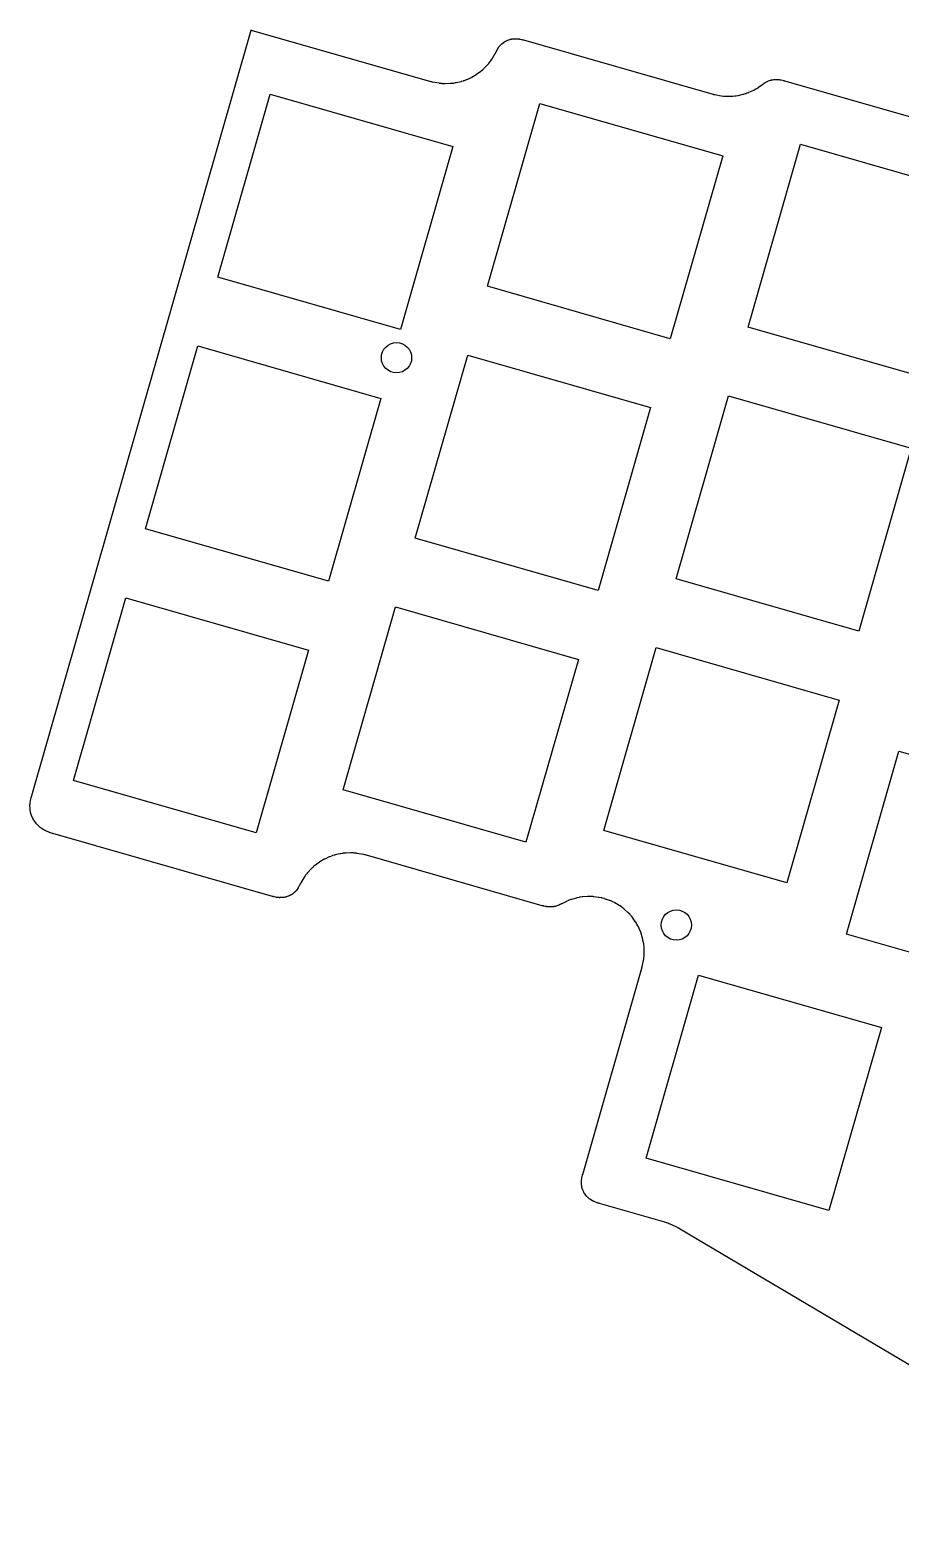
# Model space of a CAD drawing. Header units: millimetres. Extents: x 50 to 304, y -149 to -35.
# Drawn here: x 50.1 to 113.2, y -143.9 to -35 of the extents above; entities that cross this region are included whole.
import ezdxf

# ---------------------------------------------------------------- set-up
doc = ezdxf.new("R2010")
doc.units = ezdxf.units.MM
doc.layers.add('Edge.Cuts', color=254, linetype='CONTINUOUS', true_color=0xd0d2cd)

msp = doc.modelspace()

# ---------------------------------------------------------------- linework, layer by layer
at = {"layer": 'Edge.Cuts', "linetype": 'CONTINUOUS'}
for p, q in [((50.187878, -90.760027), (66.163894, -35.045035)), ((66.163894, -35.045035), (66.1639, -35.04502)), ((66.1639, -35.04502), (66.16391, -35.045005)), ((66.16391, -35.045005), (66.163923, -35.044995)), ((66.163923, -35.044995), (66.163938, -35.04499)), ((66.163938, -35.04499), (66.163938, -35.044989)), ((66.163938, -35.044989), (66.163956, -35.044989)), ((66.163956, -35.044989), (66.163973, -35.044992)), ((66.163973, -35.044992), (66.164022, -35.045006)), ((66.164022, -35.045006), (66.164044, -35.045013)), ((66.164044, -35.045013), (66.164066, -35.045019)), ((66.164066, -35.045019), (79.100384, -38.754144)), ((84.509735, -35.916033), (84.520544, -35.908664)), ((84.520544, -35.908664), (84.531599, -35.901661)), ((84.531599, -35.901661), (84.542852, -35.894982)), ((84.542852, -35.894982), (84.542871, -35.894971)), ((84.542871, -35.894971), (84.554302, -35.888552)), ((84.554302, -35.888552), (84.565855, -35.882354)), ((84.565855, -35.882354), (84.570657, -35.879836)), ((84.570657, -35.879836), (84.577486, -35.876298)), ((84.577486, -35.876298), (84.584348, -35.872825)), ((84.584348, -35.872825), (84.617814, -35.856093)), ((84.617814, -35.856093), (84.627029, -35.851559)), ((84.627029, -35.851559), (84.636301, -35.847144)), ((84.636301, -35.847144), (84.682222, -35.82564)), ((84.682222, -35.82564), (84.700946, -35.817163)), ((84.700946, -35.817163), (84.719881, -35.80917)), ((84.719881, -35.80917), (84.766845, -35.790053)), ((84.766845, -35.790053), (84.776383, -35.786241)), ((84.776383, -35.786241), (84.78597, -35.782553)), ((84.78597, -35.782553), (84.920416, -35.731808)), ((84.920416, -35.731808), (84.932635, -35.727326)), ((84.932635, -35.727326), (84.944934, -35.72307)), ((84.944934, -35.72307), (84.957342, -35.719161)), ((84.957342, -35.719161), (84.969887, -35.715714)), ((84.969887, -35.715714), (84.982541, -35.712684)), ((84.982541, -35.712684), (84.995278, -35.710022)), ((84.995278, -35.710022), (84.995297, -35.710018)), ((84.995297, -35.710018), (85.008116, -35.707671)), ((85.008116, -35.707671), (85.020981, -35.705592)), ((85.020981, -35.705592), (85.025597, -35.704895)), ((85.025597, -35.704895), (85.033876, -35.703689)), ((85.033876, -35.703689), (85.042167, -35.702571)), ((85.042167, -35.702571), (85.079746, -35.6977)), ((85.079746, -35.6977), (85.089006, -35.696554)), ((85.089006, -35.696554), (85.09828, -35.695517)), ((85.09828, -35.695517), (85.151598, -35.689867)), ((85.151598, -35.689867), (85.170175, -35.688117)), ((85.170175, -35.688117), (85.188788, -35.686801)), ((85.188788, -35.686801), (85.242304, -35.683644)), ((85.242304, -35.683644), (85.251629, -35.683148)), ((85.251629, -35.683148), (85.260958, -35.682762)), ((85.260958, -35.682762), (85.390575, -35.678148)), ((85.390575, -35.678148), (85.410163, -35.677691)), ((85.410163, -35.677691), (85.429756, -35.677714)), ((85.429756, -35.677714), (85.444474, -35.677911)), ((85.444474, -35.677911), (85.478737, -35.67921)), ((85.478737, -35.67921), (85.512894, -35.682185)), ((85.512894, -35.682185), (85.540653, -35.68529)), ((85.540653, -35.68529), (85.546989, -35.686078)), ((85.546989, -35.686078), (85.553305, -35.68702)), ((85.553305, -35.68702), (85.554078, -35.687145)), ((85.554078, -35.687145), (85.559607, -35.688059)), ((85.559607, -35.688059), (85.565129, -35.689012)), ((85.565129, -35.689012), (85.603799, -35.695825)), ((85.603799, -35.695825), (85.614838, -35.69785)), ((85.614838, -35.69785), (85.625848, -35.70003)), ((85.625848, -35.70003), (85.664309, -35.707925)), ((85.664309, -35.707925), (85.669797, -35.709071)), ((85.669797, -35.709071), (85.675277, -35.710256)), ((85.675277, -35.710256), (85.78856, -35.735169)), ((85.78856, -35.735169), (85.794684, -35.736541)), ((85.794684, -35.736541), (85.800796, -35.737961)), ((85.800796, -35.737961), (85.843541, -35.748067)), ((85.843541, -35.748067), (85.855734, -35.75105)), ((85.855734, -35.75105), (85.867878, -35.754225)), ((85.867878, -35.754225), (85.910286, -35.765667)), ((85.910286, -35.765667), (85.916337, -35.767326)), ((85.916337, -35.767326), (85.922376, -35.769031)), ((85.922376, -35.769031), (99.570618, -39.682212)), ((83.642946, -37.125568), (83.868546, -36.749182)), ((83.868546, -36.749182), (83.873355, -36.741051)), ((83.873355, -36.741051), (83.878067, -36.732863)), ((83.878067, -36.732863), (83.910706, -36.675374)), ((83.910706, -36.675374), (83.919836, -36.658838)), ((83.919836, -36.658838), (83.928575, -36.642092)), ((83.928575, -36.642092), (83.961807, -36.576527)), ((83.961807, -36.576527), (83.962723, -36.574694)), ((83.962723, -36.574694), (83.963617, -36.57285)), ((83.963617, -36.572849), (83.964512, -36.571006)), ((83.963617, -36.57285), (83.963617, -36.572849)), ((83.964512, -36.571006), (83.96543, -36.569173)), ((83.96543, -36.569173), (84.000017, -36.501217)), ((84.000017, -36.501217), (84.009419, -36.483309)), ((84.009419, -36.483309), (84.01927, -36.465644)), ((84.01927, -36.465644), (84.053229, -36.40652)), ((84.053229, -36.40652), (84.058324, -36.397779)), ((84.058324, -36.397779), (84.063529, -36.389102)), ((84.063529, -36.389102), (84.129548, -36.28061)), ((84.129548, -36.28061), (84.136464, -36.269493)), ((84.136464, -36.269493), (84.143597, -36.258516)), ((84.143597, -36.258516), (84.143598, -36.258515)), ((84.143598, -36.258515), (84.151049, -36.247758)), ((84.151049, -36.247758), (84.15892, -36.237303)), ((84.15892, -36.237303), (84.167145, -36.22712)), ((84.167145, -36.22712), (84.175659, -36.217178)), ((84.175659, -36.217178), (84.175675, -36.21716)), ((84.175675, -36.21716), (84.184437, -36.2074)), ((84.184437, -36.2074), (84.193374, -36.1978)), ((84.193374, -36.1978), (84.197436, -36.193514)), ((84.197436, -36.193514), (84.202422, -36.188302)), ((84.202422, -36.188302), (84.207455, -36.183134)), ((84.207455, -36.183134), (84.234064, -36.156058)), ((84.234064, -36.156058), (84.241043, -36.149043)), ((84.241043, -36.149043), (84.248109, -36.142116)), ((84.248109, -36.142116), (84.285155, -36.106239)), ((84.285155, -36.106239), (84.299529, -36.092659)), ((84.299529, -36.092659), (84.314234, -36.079437)), ((84.314234, -36.079437), (84.353013, -36.045431)), ((84.353013, -36.045431), (84.360488, -36.038957)), ((84.360488, -36.038957), (84.368042, -36.032577)), ((84.368042, -36.032577), (84.478798, -35.940191)), ((84.478798, -35.940191), (84.488929, -35.931906)), ((84.488929, -35.931906), (84.499219, -35.923818)), ((84.499219, -35.923817), (84.509735, -35.916033)), ((84.499219, -35.923818), (84.499219, -35.923817)), ((82.517296, -38.256754), (82.808377, -38.043681)), ((82.808377, -38.043681), (82.82477, -38.031356)), ((82.82477, -38.031356), (82.840842, -38.018614)), ((82.840842, -38.018614), (82.952083, -37.928074)), ((82.952083, -37.928074), (82.983217, -37.90138)), ((82.983217, -37.90138), (83.012941, -37.873125)), ((83.012941, -37.873125), (83.114331, -37.771674)), ((83.114331, -37.771674), (83.128641, -37.756983)), ((83.128641, -37.756983), (83.14257, -37.74193)), ((83.14257, -37.74193), (83.389776, -37.467814)), ((83.389776, -37.467814), (83.402583, -37.453263)), ((83.402583, -37.453263), (83.415033, -37.438406)), ((83.415033, -37.438406), (83.500856, -37.333432)), ((83.500856, -37.333432), (83.524661, -37.302832)), ((83.524661, -37.302832), (83.546955, -37.271114)), ((83.546955, -37.271114), (83.622216, -37.158327)), ((83.622216, -37.158327), (83.632779, -37.142073)), ((83.632779, -37.142073), (83.642946, -37.125568)), ((79.100384, -38.754144), (79.110175, -38.756884)), ((79.110175, -38.756884), (79.12, -38.759499)), ((79.12, -38.759499), (79.188889, -38.777369)), ((79.188889, -38.777369), (79.208645, -38.782227)), ((79.208645, -38.782227), (79.228517, -38.786581)), ((79.228517, -38.786581), (79.298226, -38.800926)), ((79.298226, -38.800926), (79.308197, -38.802912)), ((79.308197, -38.802912), (79.318193, -38.804771)), ((79.318193, -38.804771), (79.785338, -38.888588)), ((79.785338, -38.888588), (79.805287, -38.891907)), ((79.805287, -38.891907), (79.825313, -38.894722)), ((79.825313, -38.894722), (79.965622, -38.912634)), ((79.965622, -38.912634), (80.005862, -38.91674)), ((80.005862, -38.91674), (80.046258, -38.918807)), ((80.046258, -38.918807), (80.187659, -38.922462)), ((80.187659, -38.922462), (80.20788, -38.922729)), ((80.20788, -38.922729), (80.228102, -38.922485)), ((80.228102, -38.922485), (80.590874, -38.913517)), ((80.590874, -38.913517), (80.611087, -38.912762)), ((80.611087, -38.912762), (80.631275, -38.911495)), ((80.631275, -38.911495), (80.77234, -38.900855)), ((80.77234, -38.900855), (80.812582, -38.896794)), ((80.812582, -38.896794), (80.852568, -38.890705)), ((80.852568, -38.890705), (80.991836, -38.865878)), ((80.991836, -38.865878), (81.011705, -38.862076)), ((81.011705, -38.862076), (81.031471, -38.857773)), ((81.031471, -38.857773), (81.383174, -38.776541)), ((81.383174, -38.776541), (81.402943, -38.771709)), ((81.402943, -38.771709), (81.422583, -38.766376)), ((81.422583, -38.766376), (81.559465, -38.727331)), ((81.559465, -38.727331), (81.598307, -38.715175)), ((81.598307, -38.715175), (81.636481, -38.701059)), ((81.636481, -38.701059), (81.768688, -38.648311)), ((81.768688, -38.648311), (81.787493, -38.640529)), ((81.787493, -38.640529), (81.806094, -38.632272)), ((81.806094, -38.632272), (82.136075, -38.480732)), ((82.136075, -38.480732), (82.154267, -38.472098)), ((82.154267, -38.472098), (82.172237, -38.46301)), ((82.172237, -38.46301), (82.297105, -38.397867)), ((82.297105, -38.397867), (82.332329, -38.378347)), ((82.332329, -38.378347), (82.366526, -38.35708)), ((82.366526, -38.35708), (82.484213, -38.279715)), ((82.484213, -38.279715), (82.500899, -38.268443)), ((82.500899, -38.268443), (82.517296, -38.256754)), ((102.972108, -39.200723), (103.284994, -38.980937)), ((103.284994, -38.980937), (103.291619, -38.976232)), ((103.291619, -38.976232), (103.298196, -38.971461)), ((103.298196, -38.971461), (103.325175, -38.951679)), ((103.325175, -38.951679), (103.338186, -38.941935)), ((103.338186, -38.941935), (103.350996, -38.931928)), ((103.350996, -38.931928), (103.377152, -38.911063)), ((103.377152, -38.911063), (103.383474, -38.905968)), ((103.383474, -38.905968), (103.389744, -38.900808)), ((103.389744, -38.900808), (103.397758, -38.894145)), ((103.397758, -38.894145), (103.407902, -38.885874)), ((103.407902, -38.885874), (103.418203, -38.877798)), ((103.418203, -38.877798), (103.428727, -38.870025)), ((103.428727, -38.870025), (103.439541, -38.86266)), ((103.439541, -38.86266), (103.450598, -38.85566)), ((103.450598, -38.85566), (103.461852, -38.848982)), ((103.461852, -38.848982), (103.461871, -38.848971)), ((103.461871, -38.848971), (103.473302, -38.842552)), ((103.473302, -38.842552), (103.484855, -38.836354)), ((103.484855, -38.836354), (103.489657, -38.833836)), ((103.489657, -38.833836), (103.496486, -38.830298)), ((103.496486, -38.830298), (103.503348, -38.826825)), ((103.503348, -38.826825), (103.536814, -38.810093)), ((103.536814, -38.810093), (103.546029, -38.805559)), ((103.546029, -38.805559), (103.555301, -38.801144)), ((103.555301, -38.801144), (103.601222, -38.77964)), ((103.601222, -38.77964), (103.619946, -38.771163)), ((103.619946, -38.771163), (103.638881, -38.76317)), ((103.638881, -38.76317), (103.685845, -38.744053)), ((103.685845, -38.744053), (103.695383, -38.740241)), ((103.695383, -38.740241), (103.70497, -38.736553)), ((103.70497, -38.736553), (103.839416, -38.685808)), ((103.839416, -38.685808), (103.851635, -38.681326)), ((103.851635, -38.681326), (103.863934, -38.67707)), ((103.863934, -38.67707), (103.876342, -38.673161)), ((103.876342, -38.673161), (103.888887, -38.669714)), ((103.888887, -38.669714), (103.901541, -38.666684)), ((103.901541, -38.666684), (103.914278, -38.66402)), ((103.914278, -38.66402), (103.914296, -38.664016)), ((103.914296, -38.664016), (103.927115, -38.661665)), ((103.927115, -38.661665), (103.939979, -38.659579)), ((103.939979, -38.659579), (103.944682, -38.658866)), ((103.944682, -38.658866), (103.952873, -38.657668)), ((103.952873, -38.657668), (103.961076, -38.656555)), ((103.961076, -38.656555), (103.997835, -38.651761)), ((103.997835, -38.651761), (104.007507, -38.650559)), ((104.007507, -38.650559), (104.017193, -38.649475)), ((104.017193, -38.649475), (104.068773, -38.644022)), ((104.068773, -38.644022), (104.088179, -38.642209)), ((104.088179, -38.642209), (104.107624, -38.640869)), ((104.107624, -38.640869), (104.159413, -38.637934)), ((104.159413, -38.637934), (104.169143, -38.637442)), ((104.169143, -38.637442), (104.178878, -38.637069)), ((104.178878, -38.637069), (104.311066, -38.632804)), ((104.311066, -38.632804), (104.329726, -38.632419)), ((104.329726, -38.632419), (104.34839, -38.632471)), ((104.34839, -38.632471), (104.363765, -38.632693)), ((104.363765, -38.632693), (104.397758, -38.633975)), ((104.397758, -38.633975), (104.431653, -38.636841)), ((104.431653, -38.636841), (104.462017, -38.640123)), ((104.462017, -38.640123), (104.465495, -38.640541)), ((104.465495, -38.640541), (104.468962, -38.641039)), ((104.468962, -38.641039), (104.468962, -38.641038)), ((104.468962, -38.641038), (104.472422, -38.64159)), ((104.472422, -38.64159), (104.475877, -38.642168)), ((104.475877, -38.642168), (104.520744, -38.649853)), ((104.520744, -38.649853), (104.53281, -38.652015)), ((104.53281, -38.652015), (104.544841, -38.654362)), ((104.544841, -38.654362), (104.586877, -38.662895)), ((104.586877, -38.662895), (104.59288, -38.664138)), ((104.59288, -38.664138), (104.598873, -38.665426)), ((104.598873, -38.665426), (104.706608, -38.689022)), ((104.706608, -38.689022), (104.712818, -38.690408)), ((104.712818, -38.690408), (104.719017, -38.691843)), ((104.719017, -38.691843), (104.762367, -38.702062)), ((104.762367, -38.702062), (104.774727, -38.70508)), ((104.774727, -38.70508), (104.787038, -38.708294)), ((104.787038, -38.708294), (104.83004, -38.719887)), ((104.83004, -38.719887), (104.836177, -38.721567)), ((104.836177, -38.721567), (104.842301, -38.723297)), ((104.842301, -38.723297), (122.672339, -43.835579)), ((63.729396, -52.967807), (67.533192, -39.702396)), ((67.533192, -39.702396), (80.798603, -43.506192)), ((99.570618, -39.682212), (99.580389, -39.684946)), ((99.580389, -39.684946), (99.590193, -39.687556)), ((99.590193, -39.687556), (99.658935, -39.705392)), ((99.658935, -39.705392), (99.678642, -39.710239)), ((99.678642, -39.710239), (99.698466, -39.714585)), ((99.698466, -39.714585), (99.768021, -39.728911)), ((99.768021, -39.728911), (99.777973, -39.730895)), ((99.777973, -39.730895), (99.78795, -39.732752)), ((99.78795, -39.732752), (100.254138, -39.816503)), ((100.254138, -39.816503), (100.274107, -39.81983)), ((100.274107, -39.81983), (100.294154, -39.822651)), ((100.294154, -39.822651), (100.434592, -39.840603)), ((100.434592, -39.840603), (100.474865, -39.844718)), ((100.474865, -39.844718), (100.515295, -39.846791)), ((100.515295, -39.846791), (100.65683, -39.850461)), ((100.65683, -39.850461), (100.677071, -39.85073)), ((100.677071, -39.85073), (100.697313, -39.850486)), ((100.697313, -39.850486), (101.060841, -39.84151)), ((101.060841, -39.84151), (101.081058, -39.840755)), ((101.081058, -39.840755), (101.10125, -39.839489)), ((101.10125, -39.839489), (101.242333, -39.828851)), ((101.242333, -39.828851), (101.282581, -39.82479)), ((101.282581, -39.82479), (101.322573, -39.8187)), ((101.322573, -39.8187), (101.461863, -39.79387)), ((101.461863, -39.79387), (101.481733, -39.790068)), ((101.481733, -39.790068), (101.5015, -39.785765)), ((101.5015, -39.785765), (101.853172, -39.704541)), ((101.853172, -39.704541), (101.872942, -39.699709)), ((101.872942, -39.699709), (101.892583, -39.694376)), ((101.892583, -39.694376), (102.029465, -39.655331)), ((102.029465, -39.655331), (102.068307, -39.643175)), ((102.068307, -39.643175), (102.106481, -39.629059)), ((102.106481, -39.629059), (102.238688, -39.576311)), ((102.238688, -39.576311), (102.257494, -39.568529)), ((102.257494, -39.568529), (102.276096, -39.560271)), ((102.276096, -39.560271), (102.625751, -39.399696)), ((102.625751, -39.399696), (102.642189, -39.391919)), ((102.642189, -39.391919), (102.658447, -39.383771)), ((102.658447, -39.383771), (102.771517, -39.325482)), ((102.771517, -39.325482), (102.803455, -39.308089)), ((102.803455, -39.308089), (102.834569, -39.289261)), ((102.834569, -39.289261), (102.941878, -39.220947)), ((102.941878, -39.220947), (102.957108, -39.211007)), ((102.957108, -39.211007), (102.972108, -39.200723)), ((83.302396, -53.638807), (87.106192, -40.373396)), ((87.106192, -40.373396), (100.371603, -44.177192)), ((80.798603, -43.506192), (76.994807, -56.771603)), ((102.221396, -56.592807), (106.025192, -43.327396)), ((106.025192, -43.327396), (119.290603, -47.131192)), ((100.371603, -44.177192), (96.567807, -57.442603)), ((76.994807, -56.771603), (63.729396, -52.967807)), ((96.567807, -57.442603), (83.302396, -53.638807)), ((115.486807, -60.396603), (102.221396, -56.592807)), ((58.492396, -71.231807), (62.296192, -57.966396)), ((62.296192, -57.966396), (75.561603, -61.770192)), ((78.065396, -71.902807), (81.869192, -58.637396)), ((81.869192, -58.637396), (95.134603, -62.441192)), ((75.561603, -61.770192), (71.757807, -75.035603)), ((96.984396, -74.856807), (100.788192, -61.591396)), ((100.788192, -61.591396), (114.053603, -65.395192)), ((95.134603, -62.441192), (91.330807, -75.706603)), ((114.053603, -65.395192), (110.249807, -78.660603)), ((71.757807, -75.035603), (58.492396, -71.231807)), ((91.330807, -75.706603), (78.065396, -71.902807)), ((110.249807, -78.660603), (96.984396, -74.856807)), ((53.255396, -89.495807), (57.059192, -76.230396)), ((57.059192, -76.230396), (70.324603, -80.034192)), ((72.828396, -90.166807), (76.632192, -76.901396)), ((76.632192, -76.901396), (89.897603, -80.705192)), ((70.324603, -80.034192), (66.520807, -93.299603)), ((91.747396, -93.120807), (95.551192, -79.855396)), ((95.551192, -79.855396), (108.816603, -83.659192)), ((89.897603, -80.705192), (86.093807, -93.970603)), ((108.816603, -83.659192), (105.012807, -96.924603)), ((109.356396, -100.640807), (113.160192, -87.375396)), ((113.160192, -87.375396), (126.425603, -91.179192)), ((66.520807, -93.299603), (53.255396, -89.495807)), ((86.093807, -93.970603), (72.828396, -90.166807)), ((50.10764, -91.26225), (50.110294, -91.183787)), ((50.111222, -91.496706), (50.10764, -91.26225)), ((50.110294, -91.183787), (50.120627, -91.10596)), ((50.120627, -91.10596), (50.169967, -90.836465)), ((50.169967, -90.836465), (50.177983, -90.798026)), ((50.177983, -90.798026), (50.187878, -90.760027)), ((50.116271, -91.575052), (50.111222, -91.496706)), ((50.128975, -91.652525), (50.116271, -91.575052)), ((50.178228, -91.881778), (50.128975, -91.652525)), ((50.198465, -91.957634), (50.178228, -91.881778)), ((50.22604, -92.03114), (50.198465, -91.957634)), ((50.31907, -92.24638), (50.22604, -92.03114)), ((50.353717, -92.316828), (50.31907, -92.24638)), ((50.395101, -92.383542), (50.353717, -92.316828)), ((50.528336, -92.576495), (50.395101, -92.383542)), ((50.576061, -92.638834), (50.528336, -92.576495)), ((50.629669, -92.696193), (50.576061, -92.638834)), ((50.797985, -92.859445), (50.629669, -92.696193)), ((50.856956, -92.911273), (50.797985, -92.859445)), ((50.920721, -92.957072), (50.856956, -92.911273)), ((51.117655, -93.084351), (50.920721, -92.957072)), ((51.185602, -93.123679), (51.117655, -93.084351)), ((51.257076, -93.156157), (51.185602, -93.123679)), ((51.511769, -93.257124), (51.257076, -93.156157)), ((51.548615, -93.270695), (51.511769, -93.257124)), ((51.586085, -93.282441), (51.548615, -93.270695)), ((67.706854, -97.904893), (51.586085, -93.282441)), ((105.012807, -96.924603), (91.747396, -93.120807)), ((70.674292, -95.746054), (70.643572, -95.772393)), ((70.78402, -95.65669), (70.674292, -95.746054)), ((70.799871, -95.644112), (70.78402, -95.65669)), ((70.816034, -95.631937), (70.799871, -95.644112)), ((71.107938, -95.417816), (70.816034, -95.631937)), ((71.124497, -95.405991), (71.107938, -95.417816)), ((71.141351, -95.39459), (71.124497, -95.405991)), ((71.260238, -95.316357), (71.141351, -95.39459)), ((71.294791, -95.294859), (71.260238, -95.316357)), ((71.330392, -95.275145), (71.294791, -95.294859)), ((71.456611, -95.209393), (71.330392, -95.275145)), ((71.474776, -95.200222), (71.456611, -95.209393)), ((71.493168, -95.191515), (71.474776, -95.200222)), ((71.823149, -95.040424), (71.493168, -95.191515)), ((71.841546, -95.032279), (71.823149, -95.040424)), ((71.860142, -95.024599), (71.841546, -95.032279)), ((71.990868, -94.972523), (71.860142, -95.024599)), ((72.028609, -94.958578), (71.990868, -94.972523)), ((72.067004, -94.946548), (72.028609, -94.958578)), ((72.202299, -94.907863), (72.067004, -94.946548)), ((72.221711, -94.902577), (72.202299, -94.907863)), ((72.241251, -94.89778), (72.221711, -94.902577)), ((72.594293, -94.815792), (72.241251, -94.89778)), ((72.614168, -94.811441), (72.594293, -94.815792)), ((72.634147, -94.807598), (72.614168, -94.811441)), ((72.774219, -94.782497), (72.634147, -94.807598)), ((72.814442, -94.77634), (72.774219, -94.782497)), ((72.854925, -94.772235), (72.814442, -94.77634)), ((72.99682, -94.761491), (72.854925, -94.772235)), ((73.017127, -94.760213), (72.99682, -94.761491)), ((73.03746, -94.759451), (73.017127, -94.760213)), ((73.398897, -94.750516), (73.03746, -94.759451)), ((73.419119, -94.750272), (73.398897, -94.750516)), ((73.43934, -94.750539), (73.419119, -94.750272)), ((73.580744, -94.754194), (73.43934, -94.750539)), ((73.621138, -94.756261), (73.580744, -94.754194)), ((73.661376, -94.760367), (73.621138, -94.756261)), ((73.801686, -94.778278), (73.661376, -94.760367)), ((73.821714, -94.781093), (73.801686, -94.778278)), ((73.841665, -94.784413), (73.821714, -94.781093)), ((74.308794, -94.868226), (73.841665, -94.784413)), ((74.318795, -94.870087), (74.308794, -94.868226)), ((74.328771, -94.872074), (74.318795, -94.870087)), ((74.398489, -94.886421), (74.328771, -94.872074)), ((74.418355, -94.890774), (74.398489, -94.886421)), ((74.438105, -94.89563), (74.418355, -94.890774)), ((74.507005, -94.913502), (74.438105, -94.89563)), ((74.516834, -94.916119), (74.507005, -94.913502)), ((74.526629, -94.918861), (74.516834, -94.916119)), ((87.280857, -98.575895), (74.526629, -94.918861)), ((69.981623, -96.550298), (69.758941, -96.922774)), ((69.991925, -96.533538), (69.981623, -96.550298)), ((70.002635, -96.517037), (69.991925, -96.533538)), ((70.078964, -96.402546), (70.002635, -96.517037)), ((70.101588, -96.370356), (70.078964, -96.402546)), ((70.125766, -96.339317), (70.101588, -96.370356)), ((70.21297, -96.232878), (70.125766, -96.339317)), ((70.225624, -96.217814), (70.21297, -96.232878)), ((70.238645, -96.203066), (70.225624, -96.217814)), ((70.486181, -95.929546), (70.238645, -96.203066)), ((70.499945, -95.914718), (70.486181, -95.929546)), ((70.51408, -95.900243), (70.499945, -95.914718)), ((70.614224, -95.800251), (70.51408, -95.900243)), ((70.643572, -95.772393), (70.614224, -95.800251)), ((67.712599, -97.906518), (67.706854, -97.904893)), ((67.718356, -97.908099), (67.712599, -97.906518)), ((67.758693, -97.919016), (67.718356, -97.908099)), ((67.770242, -97.92205), (67.758693, -97.919016)), ((67.781835, -97.92491), (67.770242, -97.92205)), ((67.822479, -97.934619), (67.781835, -97.92491)), ((67.828292, -97.935983), (67.822479, -97.934619)), ((67.834115, -97.937306), (67.828292, -97.935983)), ((67.940754, -97.961102), (67.834115, -97.937306)), ((68.706387, -97.942124), (68.694234, -97.94661)), ((68.841454, -97.890621), (68.706387, -97.942124)), ((68.850717, -97.887023), (68.841454, -97.890621)), ((68.859935, -97.88331), (68.850717, -97.887023)), ((68.907798, -97.863683), (68.859935, -97.88331)), ((68.926085, -97.855918), (68.907798, -97.863683)), ((68.944173, -97.847701), (68.926085, -97.855918)), ((68.991006, -97.825721), (68.944173, -97.847701)), ((68.999973, -97.821444), (68.991006, -97.825721)), ((69.008886, -97.817057), (68.999973, -97.821444)), ((69.044362, -97.799319), (69.008886, -97.817057)), ((69.049748, -97.796601), (69.044362, -97.799319)), ((69.055113, -97.793842), (69.049748, -97.796601)), ((69.062124, -97.790202), (69.055113, -97.793842)), ((69.072771, -97.784574), (69.062124, -97.790202)), ((69.083332, -97.778787), (69.072771, -97.784574)), ((69.084184, -97.778312), (69.083332, -97.778787)), ((69.095404, -97.771839), (69.084184, -97.778312)), ((69.106431, -97.765044), (69.095404, -97.771839)), ((69.106432, -97.765042), (69.106431, -97.765044)), ((69.117204, -97.757859), (69.106432, -97.765042)), ((69.127659, -97.750221), (69.117204, -97.757859)), ((69.137868, -97.742246), (69.127659, -97.750221)), ((69.147905, -97.734056), (69.137868, -97.742246)), ((69.258353, -97.641928), (69.147905, -97.734056)), ((69.266235, -97.635267), (69.258353, -97.641928)), ((69.27403, -97.628506), (69.266235, -97.635267)), ((69.312065, -97.595078), (69.27403, -97.628506)), ((69.327388, -97.581257), (69.312065, -97.595078)), ((69.342349, -97.567046), (69.327388, -97.581257)), ((69.37861, -97.531703), (69.342349, -97.567046)), ((69.385953, -97.524453), (69.37861, -97.531703)), ((69.393201, -97.517109), (69.385953, -97.524453)), ((69.421084, -97.488493), (69.393201, -97.517109)), ((69.424932, -97.484516), (69.421084, -97.488493)), ((69.428753, -97.480512), (69.424932, -97.484516)), ((69.435109, -97.473806), (69.428753, -97.480512)), ((69.44268, -97.465705), (69.435109, -97.473806)), ((69.450139, -97.4575), (69.44268, -97.465705)), ((69.451389, -97.456105), (69.450139, -97.4575)), ((69.459861, -97.446382), (69.451389, -97.456105)), ((69.468055, -97.436425), (69.459861, -97.446382)), ((69.475888, -97.426187), (69.468055, -97.436425)), ((69.483279, -97.415625), (69.475888, -97.426187)), ((69.490332, -97.404826), (69.483279, -97.415625)), ((69.497154, -97.39388), (69.490332, -97.404826)), ((69.563125, -97.285466), (69.497154, -97.39388)), ((69.568439, -97.276605), (69.563125, -97.285466)), ((69.573638, -97.267676), (69.568439, -97.276605)), ((69.607464, -97.20871), (69.573638, -97.267676)), ((69.617512, -97.190657), (69.607464, -97.20871)), ((69.627091, -97.17235), (69.617512, -97.190657)), ((69.661707, -97.104064), (69.627091, -97.17235)), ((69.66249, -97.102495), (69.661707, -97.104064)), ((69.663252, -97.100916), (69.66249, -97.102495)), ((69.663253, -97.100915), (69.663252, -97.100916)), ((69.664014, -97.099336), (69.663253, -97.100915)), ((69.664795, -97.097765), (69.664014, -97.099336)), ((69.698407, -97.031134), (69.664795, -97.097765)), ((69.707213, -97.014184), (69.698407, -97.031134)), ((69.716422, -96.997447), (69.707213, -97.014184)), ((69.749337, -96.939283), (69.716422, -96.997447)), ((69.754089, -96.931), (69.749337, -96.939283)), ((69.758941, -96.922774), (69.754089, -96.931)), ((90.187855, -97.94285), (90.167618, -97.945161)), ((90.208145, -97.941057), (90.187855, -97.94285)), ((90.567614, -97.913885), (90.208145, -97.941057)), ((90.587875, -97.912612), (90.567614, -97.913885)), ((90.608162, -97.911854), (90.587875, -97.912612)), ((90.750105, -97.908347), (90.608162, -97.911854)), ((90.790703, -97.908376), (90.750105, -97.908347)), ((90.831248, -97.910463), (90.790703, -97.908376)), ((90.972815, -97.92136), (90.831248, -97.910463)), ((90.993036, -97.923174), (90.972815, -97.92136)), ((91.013204, -97.925502), (90.993036, -97.923174)), ((91.372488, -97.971587), (91.013204, -97.925502)), ((67.947233, -97.962519), (67.940754, -97.961102)), ((67.953723, -97.963883), (67.947233, -97.962519)), ((67.999208, -97.973244), (67.953723, -97.963883)), ((68.012224, -97.97581), (67.999208, -97.973244)), ((68.025281, -97.97816), (68.012224, -97.97581)), ((68.076387, -97.986922), (68.025281, -97.97816)), ((68.07759, -97.987123), (68.076387, -97.986922)), ((68.078794, -97.987314), (68.07759, -97.987123)), ((68.080002, -97.987485), (68.078794, -97.987314)), ((68.081213, -97.98763), (68.080002, -97.987485)), ((68.114097, -97.991155), (68.081213, -97.98763)), ((68.148241, -97.994018), (68.114097, -97.991155)), ((68.182481, -97.995293), (68.148241, -97.994018)), ((68.198218, -97.995514), (68.182481, -97.995293)), ((68.216768, -97.995559), (68.198218, -97.995514)), ((68.235314, -97.995173), (68.216768, -97.995559)), ((68.365042, -97.990976), (68.235314, -97.995173)), ((68.375296, -97.990578), (68.365042, -97.990976)), ((68.385544, -97.990049), (68.375296, -97.990578)), ((68.436326, -97.9871), (68.385544, -97.990049)), ((68.456803, -97.985647), (68.436326, -97.9871)), ((68.477236, -97.983669), (68.456803, -97.985647)), ((68.527802, -97.978118), (68.477236, -97.983669)), ((68.537992, -97.976935), (68.527802, -97.978118)), ((68.548166, -97.975619), (68.537992, -97.976935)), ((68.587434, -97.970287), (68.548166, -97.975619)), ((68.593248, -97.969476), (68.587434, -97.970287)), ((68.599056, -97.968622), (68.593248, -97.969476)), ((68.607345, -97.967372), (68.599056, -97.968622)), ((68.618924, -97.965539), (68.607345, -97.967372)), ((68.630475, -97.963537), (68.618924, -97.965539)), ((68.63175, -97.963306), (68.630475, -97.963537)), ((68.644462, -97.960818), (68.63175, -97.963306)), ((68.657097, -97.957967), (68.644462, -97.960818)), ((68.669618, -97.954667), (68.657097, -97.957967)), ((68.681987, -97.950837), (68.669618, -97.954667)), ((68.694234, -97.94661), (68.681987, -97.950837)), ((87.286606, -98.57752), (87.280857, -98.575895)), ((87.292367, -98.579103), (87.286606, -98.57752)), ((87.332704, -98.590019), (87.292367, -98.579103)), ((87.344242, -98.59305), (87.332704, -98.590019)), ((87.355824, -98.595908), (87.344242, -98.59305)), ((87.396468, -98.605617), (87.355824, -98.595908)), ((87.402285, -98.606983), (87.396468, -98.605617)), ((87.408112, -98.608306), (87.402285, -98.606983)), ((87.51595, -98.632369), (87.408112, -98.608306)), ((87.522324, -98.633764), (87.51595, -98.632369)), ((87.528709, -98.635107), (87.522324, -98.633764)), ((87.573426, -98.644322), (87.528709, -98.635107)), ((87.586218, -98.64685), (87.573426, -98.644322)), ((87.599049, -98.649168), (87.586218, -98.64685)), ((87.648964, -98.657769), (87.599049, -98.649168)), ((87.650474, -98.658023), (87.648964, -98.657769)), ((87.651986, -98.658265), (87.650474, -98.658023)), ((87.651987, -98.658265), (87.651986, -98.658265)), ((87.653502, -98.658481), (87.651987, -98.658265)), ((87.655023, -98.658665), (87.653502, -98.658481)), ((87.687347, -98.662159), (87.655023, -98.658665)), ((87.721242, -98.665025), (87.687347, -98.662159)), ((87.755235, -98.666307), (87.721242, -98.665025)), ((87.770613, -98.666529), (87.755235, -98.666307)), ((87.789274, -98.66658), (87.770613, -98.666529)), ((87.807932, -98.666196), (87.789274, -98.66658)), ((87.939438, -98.661954), (87.807932, -98.666196)), ((87.949791, -98.661553), (87.939438, -98.661954)), ((87.960138, -98.661018), (87.949791, -98.661553)), ((88.010149, -98.658107), (87.960138, -98.661018)), ((88.030801, -98.656635), (88.010149, -98.658107)), ((88.051407, -98.654631), (88.030801, -98.656635)), ((88.101203, -98.649136), (88.051407, -98.654631)), ((88.111492, -98.647933), (88.101203, -98.649136)), ((88.121764, -98.646597), (88.111492, -98.647933)), ((88.160519, -98.641302), (88.121764, -98.646597)), ((88.166251, -98.640497), (88.160519, -98.641302)), ((88.171977, -98.639652), (88.166251, -98.640497)), ((88.180519, -98.638358), (88.171977, -98.639652)), ((88.191924, -98.636547), (88.180519, -98.638358)), ((88.203303, -98.634571), (88.191924, -98.636547)), ((88.20475, -98.634309), (88.203303, -98.634571)), ((88.217462, -98.631819), (88.20475, -98.634309)), ((88.230097, -98.628967), (88.217462, -98.631819)), ((88.242618, -98.625667), (88.230097, -98.628967)), ((88.254987, -98.621837), (88.242618, -98.625667)), ((88.267234, -98.617611), (88.254987, -98.621837)), ((88.279387, -98.613124), (88.267234, -98.617611)), ((88.414454, -98.561621), (88.279387, -98.613124)), ((88.423717, -98.558022), (88.414454, -98.561621)), ((88.432935, -98.55431), (88.423717, -98.558022)), ((88.480798, -98.534683), (88.432935, -98.55431)), ((88.499085, -98.526918), (88.480798, -98.534683)), ((88.517173, -98.518701), (88.499085, -98.526918)), ((88.564006, -98.496721), (88.517173, -98.518701)), ((88.572973, -98.492444), (88.564006, -98.496721)), ((88.581886, -98.488057), (88.572973, -98.492444)), ((88.627941, -98.46503), (88.581886, -98.488057)), ((88.633942, -98.46199), (88.627941, -98.46503)), ((88.639911, -98.458888), (88.633942, -98.46199)), ((88.639912, -98.458888), (88.639911, -98.458888)), ((88.645831, -98.455694), (88.639912, -98.458888)), ((88.651682, -98.452378), (88.645831, -98.455694)), ((88.656524, -98.449566), (88.651682, -98.452378)), ((88.6575, -98.449001), (88.656524, -98.449566)), ((88.658477, -98.448436), (88.6575, -98.449001)), ((88.663326, -98.445639), (88.658477, -98.448436)), ((88.66919, -98.442349), (88.663326, -98.445639)), ((88.67513, -98.439197), (88.66919, -98.442349)), ((88.681126, -98.43615), (88.67513, -98.439197)), ((88.687157, -98.433175), (88.681126, -98.43615)), ((89.034189, -98.264506), (88.687157, -98.433175)), ((89.049854, -98.257101), (89.034189, -98.264506)), ((89.065676, -98.250036), (89.049854, -98.257101)), ((89.176881, -98.201822), (89.065676, -98.250036)), ((89.208962, -98.188732), (89.176881, -98.201822)), ((89.241579, -98.177043), (89.208962, -98.188732)), ((89.356539, -98.138632), (89.241579, -98.177043)), ((89.373031, -98.133319), (89.356539, -98.138632)), ((89.389633, -98.128365), (89.373031, -98.133319)), ((89.767917, -98.019937), (89.389633, -98.128365)), ((89.787567, -98.014574), (89.767917, -98.019937)), ((89.807347, -98.009713), (89.787567, -98.014574)), ((89.946117, -97.977481), (89.807347, -98.009713)), ((89.986021, -97.969277), (89.946117, -97.977481)), ((90.026291, -97.963116), (89.986021, -97.969277)), ((90.167618, -97.945161), (90.026291, -97.963116)), ((91.392527, -97.974415), (91.372488, -97.971587)), ((91.412488, -97.97775), (91.392527, -97.974415)), ((91.551795, -98.002836), (91.412488, -97.97775)), ((91.591436, -98.011015), (91.551795, -98.002836)), ((91.630611, -98.021188), (91.591436, -98.011015)), ((91.766671, -98.060218), (91.630611, -98.021188)), ((91.786052, -98.066045), (91.766671, -98.060218)), ((91.80528, -98.07236), (91.786052, -98.066045)), ((92.147922, -98.189709), (91.80528, -98.07236)), ((92.166965, -98.196502), (92.147922, -98.189709)), ((92.185831, -98.203773), (92.166965, -98.196502)), ((92.317132, -98.256294), (92.185831, -98.203773)), ((92.354283, -98.272256), (92.317132, -98.256294)), ((92.390581, -98.290074), (92.354283, -98.272256)), ((92.515909, -98.355578), (92.390581, -98.290074)), ((92.533709, -98.365169), (92.515909, -98.355578)), ((92.551261, -98.375208), (92.533709, -98.365169)), ((92.863583, -98.559111), (92.551261, -98.375208)), ((92.880977, -98.569653), (92.863583, -98.559111)), ((92.898098, -98.580634), (92.880977, -98.569653)), ((93.016855, -98.658953), (92.898098, -98.580634)), ((93.050234, -98.682204), (93.016855, -98.658953)), ((93.082387, -98.707122), (93.050234, -98.682204)), ((93.192581, -98.797095), (93.082387, -98.707122)), ((93.20817, -98.810158), (93.192581, -98.797095)), ((93.223423, -98.823613), (93.20817, -98.810158)), ((93.490631, -99.065436), (93.223423, -98.823613)), ((93.505534, -99.079271), (93.490631, -99.065436)), ((93.52008, -99.093481), (93.505534, -99.079271)), ((93.620537, -99.194141), (93.52008, -99.093481)), ((93.64852, -99.223644), (93.620537, -99.194141)), ((93.674968, -99.25453), (93.64852, -99.223644)), ((93.76469, -99.364866), (93.674968, -99.25453)), ((93.777317, -99.380804), (93.76469, -99.364866)), ((93.789535, -99.397058), (93.777317, -99.380804)), ((94.004092, -99.690165), (93.789535, -99.397058)), ((94.015752, -99.706521), (94.004092, -99.690165)), ((94.026997, -99.723164), (94.015752, -99.706521)), ((94.104179, -99.840541), (94.026997, -99.723164)), ((94.125398, -99.874645), (94.104179, -99.840541)), ((94.144878, -99.909771), (94.125398, -99.874645)), ((94.209903, -100.034295), (94.144878, -99.909771)), ((94.218977, -100.052214), (94.209903, -100.034295)), ((94.227597, -100.070357), (94.218977, -100.052214)), ((94.379355, -100.400364), (94.227597, -100.070357)), ((94.387607, -100.418925), (94.379355, -100.400364)), ((94.395385, -100.437689), (94.387607, -100.418925)), ((94.448108, -100.569598), (94.395385, -100.437689)), ((94.462221, -100.607685), (94.448108, -100.569598)), ((94.474383, -100.646439), (94.462221, -100.607685)), ((94.513462, -100.783016), (94.474383, -100.646439)), ((94.518801, -100.802613), (94.513462, -100.783016)), ((94.523641, -100.822339), (94.518801, -100.802613)), ((94.60534, -101.174579), (94.523641, -100.822339)), ((94.609679, -101.19443), (94.60534, -101.174579)), ((94.613513, -101.214385), (94.609679, -101.19443)), ((122.621807, -104.444603), (109.356396, -100.640807)), ((94.63855, -101.35427), (94.613513, -101.214385)), ((94.644691, -101.394436), (94.63855, -101.35427)), ((94.642295, -102.382731), (94.660442, -102.241593)), ((94.648784, -101.434862), (94.644691, -101.394436)), ((94.659506, -101.576566), (94.648784, -101.434862)), ((94.660781, -101.596845), (94.659506, -101.576566)), ((94.660442, -102.241593), (94.664603, -102.20112)), ((94.661541, -101.61715), (94.660781, -101.596845)), ((94.670451, -101.977545), (94.661541, -101.61715)), ((94.664603, -102.20112), (94.666701, -102.160488)), ((94.666701, -102.160488), (94.670422, -102.018237)), ((94.670422, -102.018237), (94.670695, -101.997892)), ((94.670695, -101.997892), (94.670451, -101.977545)), ((90.21031, -118.069662), (94.501497, -103.105369)), ((94.501497, -103.105369), (94.504207, -103.095689)), ((94.504207, -103.095689), (94.506795, -103.085977)), ((94.506795, -103.085977), (94.524482, -103.017887)), ((94.524482, -103.017887), (94.529291, -102.998369)), ((94.529291, -102.998369), (94.533608, -102.978735)), ((94.533608, -102.978735), (94.547852, -102.909844)), ((94.547852, -102.909844), (94.549825, -102.899988)), ((94.549825, -102.899988), (94.551674, -102.890107)), ((94.551674, -102.890107), (94.63608, -102.422947)), ((94.63608, -102.422947), (94.639443, -102.402878)), ((94.639443, -102.402878), (94.642295, -102.382731)), ((94.815396, -116.887807), (98.619192, -103.622396)), ((98.619192, -103.622396), (111.884603, -107.426192)), ((111.884603, -107.426192), (108.080807, -120.691603)), ((108.080807, -120.691603), (94.815396, -116.887807)), ((90.119441, -118.583768), (90.119486, -118.565218)), ((90.119826, -118.602314), (90.119441, -118.583768)), ((90.119486, -118.565218), (90.119707, -118.549482)), ((90.119707, -118.549482), (90.120982, -118.515241)), ((90.124024, -118.732042), (90.119826, -118.602314)), ((90.120982, -118.515241), (90.123844, -118.481097)), ((90.123844, -118.481097), (90.12716, -118.450174)), ((90.12716, -118.450174), (90.127537, -118.447005)), ((90.127537, -118.447005), (90.127987, -118.443846)), ((90.127987, -118.443846), (90.128486, -118.440693)), ((90.128486, -118.440693), (90.12901, -118.437544)), ((90.12901, -118.437544), (90.136859, -118.391489)), ((90.136859, -118.391489), (90.139053, -118.379197)), ((90.139053, -118.379197), (90.141438, -118.36694)), ((90.141438, -118.36694), (90.150117, -118.324131)), ((90.150117, -118.324131), (90.151379, -118.318028)), ((90.151379, -118.318028), (90.152688, -118.311935)), ((90.152688, -118.311935), (90.176012, -118.205435)), ((90.176012, -118.205435), (90.1774, -118.199217)), ((90.1774, -118.199217), (90.178837, -118.19301)), ((90.178837, -118.19301), (90.189062, -118.149639)), ((90.189062, -118.149639), (90.192081, -118.137273)), ((90.192081, -118.137273), (90.195297, -118.124956)), ((90.195297, -118.124956), (90.206898, -118.08193)), ((90.206898, -118.08193), (90.208579, -118.075789)), ((90.208579, -118.075789), (90.21031, -118.069662)), ((90.124422, -118.742296), (90.124024, -118.732042)), ((90.124951, -118.752544), (90.124422, -118.742296)), ((90.1279, -118.803326), (90.124951, -118.752544)), ((90.129353, -118.823803), (90.1279, -118.803326)), ((90.13133, -118.844236), (90.129353, -118.823803)), ((90.136881, -118.894802), (90.13133, -118.844236)), ((90.138065, -118.904992), (90.136881, -118.894802)), ((90.139381, -118.915166), (90.138065, -118.904992)), ((90.144713, -118.954434), (90.139381, -118.915166)), ((90.145524, -118.960248), (90.144713, -118.954434)), ((90.146378, -118.966056), (90.145524, -118.960248)), ((90.147628, -118.974345), (90.146378, -118.966056)), ((90.149461, -118.985924), (90.147628, -118.974345)), ((90.151463, -118.997475), (90.149461, -118.985924)), ((90.151694, -118.99875), (90.151463, -118.997475)), ((90.154182, -119.011462), (90.151694, -118.99875)), ((90.157033, -119.024097), (90.154182, -119.011462)), ((90.160333, -119.036618), (90.157033, -119.024097)), ((90.164163, -119.048987), (90.160333, -119.036618)), ((90.168389, -119.061234), (90.164163, -119.048987)), ((90.172876, -119.073387), (90.168389, -119.061234)), ((90.22444, -119.208614), (90.172876, -119.073387)), ((90.22814, -119.218133), (90.22444, -119.208614)), ((90.23196, -119.227604), (90.22814, -119.218133)), ((90.251134, -119.274272), (90.23196, -119.227604)), ((90.259135, -119.293059), (90.251134, -119.274272)), ((90.267612, -119.311636), (90.259135, -119.293059)), ((90.289142, -119.357264), (90.267612, -119.311636)), ((90.293559, -119.366471), (90.289142, -119.357264)), ((90.298092, -119.375621), (90.293559, -119.366471)), ((90.315964, -119.41112), (90.298092, -119.375621)), ((90.318133, -119.415395), (90.315964, -119.41112)), ((90.320327, -119.419658), (90.318133, -119.415395)), ((90.325851, -119.43031), (90.320327, -119.419658)), ((90.330331, -119.438824), (90.325851, -119.43031)), ((90.334913, -119.447283), (90.330331, -119.438824)), ((90.336658, -119.450458), (90.334913, -119.447283)), ((90.343162, -119.461905), (90.336658, -119.450458)), ((90.349991, -119.473161), (90.343162, -119.461905)), ((90.349992, -119.473161), (90.349991, -119.473161)), ((90.357228, -119.484152), (90.349992, -119.473161)), ((90.364953, -119.494805), (90.357228, -119.484152)), ((90.373039, -119.505195), (90.364953, -119.494804)), ((90.364953, -119.494804), (90.364953, -119.494805)), ((90.381358, -119.515401), (90.373039, -119.505195)), ((90.473576, -119.625957), (90.381358, -119.515401)), ((90.479957, -119.633512), (90.473576, -119.625957)), ((90.486432, -119.640988), (90.479957, -119.633512)), ((90.520438, -119.679766), (90.486432, -119.640988)), ((90.533659, -119.694471), (90.520438, -119.679766)), ((90.547239, -119.708845), (90.533659, -119.694471)), ((90.583116, -119.745891), (90.547239, -119.708845)), ((90.590043, -119.752957), (90.583116, -119.745891)), ((90.597058, -119.759936), (90.590043, -119.752957)), ((90.624134, -119.786545), (90.597058, -119.759936)), ((90.629302, -119.791578), (90.624134, -119.786545)), ((90.634514, -119.796564), (90.629302, -119.791578)), ((90.6388, -119.800626), (90.634514, -119.796564)), ((90.6484, -119.809563), (90.6388, -119.800626)), ((90.65816, -119.818325), (90.6484, -119.809563)), ((90.658178, -119.818341), (90.65816, -119.818325)), ((90.66812, -119.826855), (90.658178, -119.818341)), ((90.678303, -119.83508), (90.66812, -119.826855)), ((90.678304, -119.83508), (90.678303, -119.83508)), ((90.688758, -119.842951), (90.678304, -119.83508)), ((90.699515, -119.850402), (90.688758, -119.842951)), ((90.699516, -119.850403), (90.699515, -119.850402)), ((90.710493, -119.857536), (90.699516, -119.850403)), ((90.72161, -119.864452), (90.710493, -119.857536)), ((90.86089, -119.949205), (90.72161, -119.864452)), ((90.869538, -119.954393), (90.86089, -119.949205)), ((90.878251, -119.959472), (90.869538, -119.954393)), ((90.906257, -119.975561), (90.878251, -119.959472)), ((90.923873, -119.985387), (90.906257, -119.975561)), ((90.941731, -119.994767), (90.923873, -119.985387)), ((90.963037, -120.005617), (90.941731, -119.994767)), ((90.979592, -120.013808), (90.963037, -120.005617)), ((90.996332, -120.021615), (90.979592, -120.013808)), ((91.021239, -120.032882), (90.996332, -120.021615)), ((91.036585, -120.039631), (91.021239, -120.032882)), ((91.05207, -120.046058), (91.036585, -120.039631)), ((91.086785, -120.060041), (91.05207, -120.046058)), ((91.094578, -120.063133), (91.086785, -120.060041)), ((91.102403, -120.066143), (91.094578, -120.063133)), ((91.259791, -120.125736), (91.102403, -120.066143)), ((91.267546, -120.128627), (91.259791, -120.125736)), ((91.27533, -120.131437), (91.267546, -120.128627)), ((91.32993, -120.150829), (91.27533, -120.131437)), ((91.345594, -120.15621), (91.32993, -120.150829)), ((91.361366, -120.161266), (91.345594, -120.15621)), ((91.416722, -120.178381), (91.361366, -120.161266)), ((91.424641, -120.180785), (91.416722, -120.178381)), ((91.432585, -120.183107), (91.424641, -120.180785)), ((96.173255, -121.542047), (91.432585, -120.183107)), ((96.175776, -121.542774), (96.173255, -121.542047)), ((96.178294, -121.543509), (96.175776, -121.542774)), ((96.195915, -121.548686), (96.178294, -121.543509)), ((96.200945, -121.550181), (96.195915, -121.548686)), ((96.205966, -121.55171), (96.200945, -121.550181)), ((96.22352, -121.557118), (96.205966, -121.55171)), ((96.226024, -121.557894), (96.22352, -121.557118)), ((96.228525, -121.558678), (96.226024, -121.557894)), ((96.290195, -121.578121), (96.228525, -121.558678)), ((96.302467, -121.582099), (96.290195, -121.578121)), ((96.314673, -121.586274), (96.302467, -121.582099)), ((96.378411, -121.608652), (96.314673, -121.586274)), ((96.402609, -121.617589), (96.378411, -121.608652)), ((96.426505, -121.627301), (96.402609, -121.617589)), ((96.488671, -121.653741), (96.426505, -121.627301)), ((96.500499, -121.658885), (96.488671, -121.653741)), ((96.512242, -121.664219), (96.500499, -121.658885)), ((97.038375, -121.908316), (96.512242, -121.664219)), ((97.047488, -121.912613), (97.038375, -121.908316)), ((97.056545, -121.917025), (97.047488, -121.912613)), ((97.119746, -121.948305), (97.056545, -121.917025)), ((97.137698, -121.957473), (97.119746, -121.948305)), ((97.155413, -121.96709), (97.137698, -121.957473)), ((97.216959, -122.001514), (97.155413, -121.96709)), ((97.225719, -122.006487), (97.216959, -122.001514)), ((97.234417, -122.01157), (97.225719, -122.006487)), ((134.107171, -143.872131), (97.234417, -122.01157))]:
    msp.add_line(p, q, dxfattribs=at)
at = {"layer": 'Edge.Cuts'}
for centre in [(76.701, -58.822), (97.005, -99.981)]:
    msp.add_circle(centre, 1.099999, dxfattribs=at)

doc.saveas('drawing.dxf')
